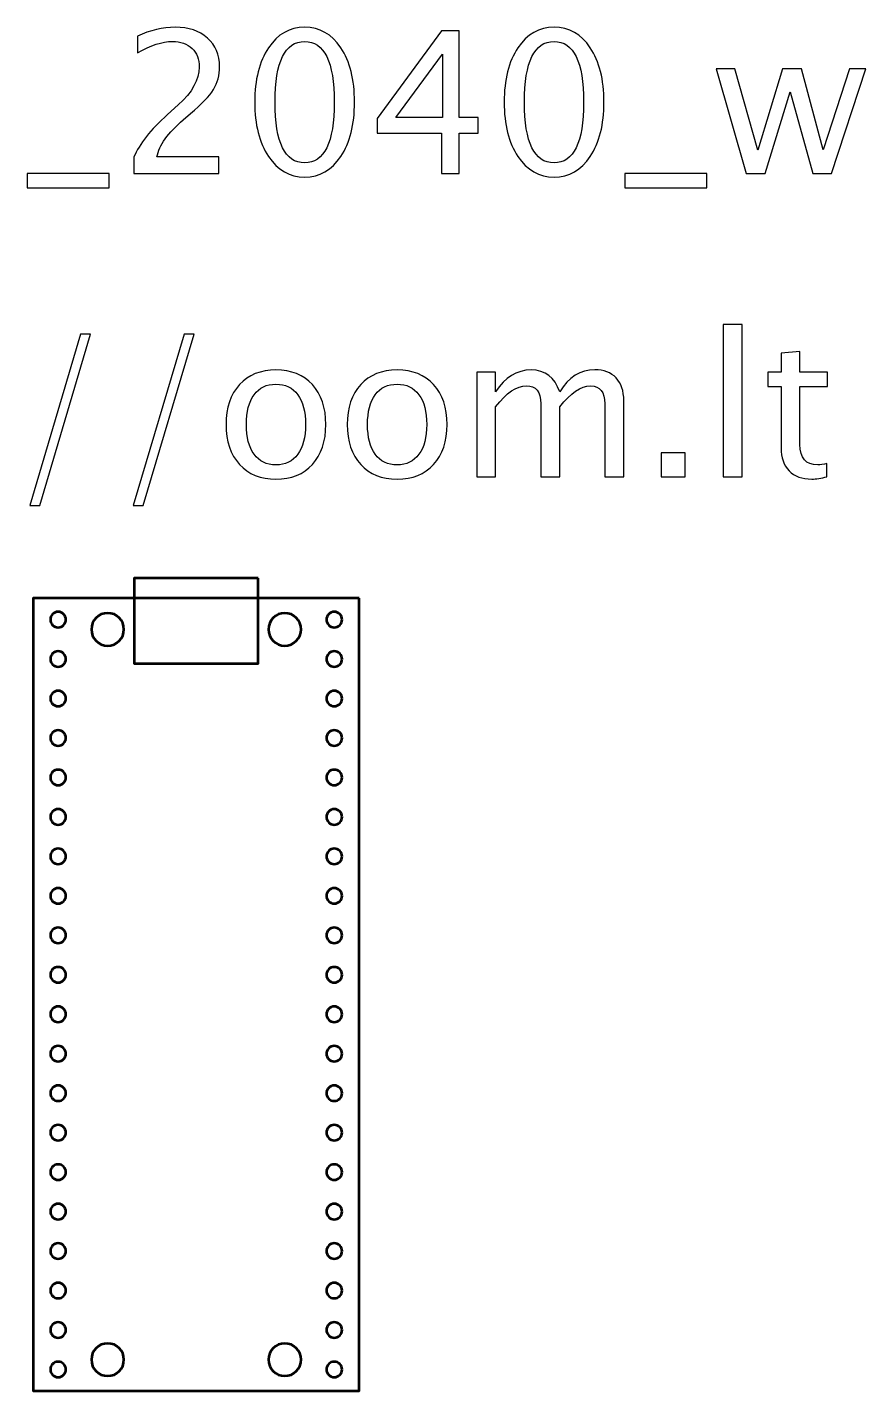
# Model space of a CAD drawing. Header units: centimetres. Extents: x -67 to 67, y -62 to 59.
# Drawn here: x -31.09 to -25.69, y 39.38 to 48.16 of the extents above; entities that cross this region are included whole.
import ezdxf

# ---------------------------------------------------------------- set-up
doc = ezdxf.new("R2010")
doc.units = ezdxf.units.CM
doc.header["$MEASUREMENT"] = 0
doc.layers.add('Layer 1', color=7, linetype='Continuous')

msp = doc.modelspace()

# ---------------------------------------------------------------- linework, layer by layer
at = {"layer": 'Layer 1'}
for points, knots in [([(-30.40069, 47.21887), (-30.40069, 47.21887), (-30.40069, 47.32555), (-30.40069, 47.32555), (-30.40069, 47.32555), (-30.36513, 47.40874), (-30.29337, 47.49954), (-30.18521, 47.59754), (-30.18521, 47.59754), (-30.18521, 47.59754), (-30.11536, 47.6602), (-30.11536, 47.6602), (-30.11536, 47.6602), (-30.0254, 47.7419), (-29.98032, 47.82276), (-29.98032, 47.90319), (-29.98032, 47.90319), (-29.98032, 47.95462), (-29.99577, 47.99484), (-30.02646, 48.02426), (-30.02646, 48.02426), (-30.05715, 48.05368), (-30.0997, 48.0685), (-30.15367, 48.0685), (-30.15367, 48.0685), (-30.21675, 48.0685), (-30.29147, 48.04437), (-30.37783, 47.99611), (-30.37783, 47.99611), (-30.37783, 47.99611), (-30.37783, 48.10279), (-30.37783, 48.10279), (-30.37783, 48.10279), (-30.29634, 48.14089), (-30.21527, 48.15994), (-30.13441, 48.15994), (-30.13441, 48.15994), (-30.04848, 48.15994), (-29.97947, 48.13687), (-29.9274, 48.09051), (-29.9274, 48.09051), (-29.87554, 48.04416), (-29.84951, 47.98278), (-29.84951, 47.90615), (-29.84951, 47.90615), (-29.84951, 47.85112), (-29.86263, 47.80222), (-29.88888, 47.75968), (-29.88888, 47.75968), (-29.91534, 47.71692), (-29.96423, 47.66528), (-30.03599, 47.60432), (-30.03599, 47.60432), (-30.03599, 47.60432), (-30.08319, 47.5641), (-30.08319, 47.5641), (-30.08319, 47.5641), (-30.1814, 47.48091), (-30.23813, 47.40133), (-30.25337, 47.32555), (-30.25337, 47.32555), (-30.25337, 47.32555), (-29.85332, 47.32555), (-29.85332, 47.32555), (-29.85332, 47.32555), (-29.85332, 47.32555), (-29.85332, 47.21887), (-29.85332, 47.21887), (-29.85332, 47.21887), (-29.85332, 47.21887), (-30.40069, 47.21887), (-30.40069, 47.21887)], [0, 0, 0, 0, 0.0526316, 0.0526316, 0.0526316, 0.0526316, 0.1052632, 0.1052632, 0.1052632, 0.1052632, 0.1578947, 0.1578947, 0.1578947, 0.1578947, 0.2105263, 0.2105263, 0.2105263, 0.2105263, 0.2631579, 0.2631579, 0.2631579, 0.2631579, 0.3157895, 0.3157895, 0.3157895, 0.3157895, 0.3684211, 0.3684211, 0.3684211, 0.3684211, 0.4210526, 0.4210526, 0.4210526, 0.4210526, 0.4736842, 0.4736842, 0.4736842, 0.4736842, 0.5263158, 0.5263158, 0.5263158, 0.5263158, 0.5789474, 0.5789474, 0.5789474, 0.5789474, 0.6315789, 0.6315789, 0.6315789, 0.6315789, 0.6842105, 0.6842105, 0.6842105, 0.6842105, 0.7368421, 0.7368421, 0.7368421, 0.7368421, 0.7894737, 0.7894737, 0.7894737, 0.7894737, 0.8421053, 0.8421053, 0.8421053, 0.8421053, 0.8947368, 0.8947368, 0.8947368, 0.8947368, 1, 1, 1, 1]), ([(-29.30172, 47.19601), (-29.39803, 47.19601), (-29.47571, 47.24025), (-29.53455, 47.32851), (-29.53455, 47.32851), (-29.59361, 47.41678), (-29.62303, 47.5332), (-29.62303, 47.67798), (-29.62303, 47.67798), (-29.62303, 47.82276), (-29.59361, 47.93917), (-29.53455, 48.02744), (-29.53455, 48.02744), (-29.47571, 48.1157), (-29.39803, 48.15994), (-29.30172, 48.15994), (-29.30172, 48.15994), (-29.20499, 48.15994), (-29.12731, 48.11591), (-29.06846, 48.02786), (-29.06846, 48.02786), (-29.00983, 47.93981), (-28.98041, 47.82318), (-28.98041, 47.67798), (-28.98041, 47.67798), (-28.98041, 47.5332), (-29.00983, 47.41678), (-29.06846, 47.32851), (-29.06846, 47.32851), (-29.12731, 47.24025), (-29.20499, 47.19601), (-29.30172, 47.19601)], [0, 0, 0, 0, 0.1111111, 0.1111111, 0.1111111, 0.1111111, 0.2222222, 0.2222222, 0.2222222, 0.2222222, 0.3333333, 0.3333333, 0.3333333, 0.3333333, 0.4444444, 0.4444444, 0.4444444, 0.4444444, 0.5555556, 0.5555556, 0.5555556, 0.5555556, 0.6666667, 0.6666667, 0.6666667, 0.6666667, 0.7777778, 0.7777778, 0.7777778, 0.7777778, 1, 1, 1, 1]), ([(-28.42119, 47.21887), (-28.42119, 47.21887), (-28.42119, 47.47922), (-28.42119, 47.47922), (-28.42119, 47.47922), (-28.42119, 47.47922), (-28.83521, 47.47922), (-28.83521, 47.47922), (-28.83521, 47.47922), (-28.83521, 47.47922), (-28.83521, 47.57193), (-28.83521, 47.57193), (-28.83521, 47.57193), (-28.83521, 47.57193), (-28.42119, 48.13708), (-28.42119, 48.13708), (-28.42119, 48.13708), (-28.42119, 48.13708), (-28.30689, 48.13708), (-28.30689, 48.13708), (-28.30689, 48.13708), (-28.30689, 48.13708), (-28.30689, 47.57955), (-28.30689, 47.57955), (-28.30689, 47.57955), (-28.30689, 47.57955), (-28.1837, 47.57955), (-28.1837, 47.57955), (-28.1837, 47.57955), (-28.1837, 47.57955), (-28.1837, 47.47922), (-28.1837, 47.47922), (-28.1837, 47.47922), (-28.1837, 47.47922), (-28.30689, 47.47922), (-28.30689, 47.47922), (-28.30689, 47.47922), (-28.30689, 47.47922), (-28.30689, 47.21887), (-28.30689, 47.21887), (-28.30689, 47.21887), (-28.30689, 47.21887), (-28.42119, 47.21887), (-28.42119, 47.21887)], [0, 0, 0, 0, 0.0833333, 0.0833333, 0.0833333, 0.0833333, 0.1666667, 0.1666667, 0.1666667, 0.1666667, 0.25, 0.25, 0.25, 0.25, 0.3333333, 0.3333333, 0.3333333, 0.3333333, 0.4166667, 0.4166667, 0.4166667, 0.4166667, 0.5, 0.5, 0.5, 0.5, 0.5833333, 0.5833333, 0.5833333, 0.5833333, 0.6666667, 0.6666667, 0.6666667, 0.6666667, 0.75, 0.75, 0.75, 0.75, 0.8333333, 0.8333333, 0.8333333, 0.8333333, 1, 1, 1, 1]), ([(-27.6956, 47.19601), (-27.79191, 47.19601), (-27.86959, 47.24025), (-27.92843, 47.32851), (-27.92843, 47.32851), (-27.98749, 47.41678), (-28.01691, 47.5332), (-28.01691, 47.67798), (-28.01691, 47.67798), (-28.01691, 47.82276), (-27.98749, 47.93917), (-27.92843, 48.02744), (-27.92843, 48.02744), (-27.86959, 48.1157), (-27.79191, 48.15994), (-27.6956, 48.15994), (-27.6956, 48.15994), (-27.59887, 48.15994), (-27.52119, 48.11591), (-27.46234, 48.02786), (-27.46234, 48.02786), (-27.40371, 47.93981), (-27.37429, 47.82318), (-27.37429, 47.67798), (-27.37429, 47.67798), (-27.37429, 47.5332), (-27.40371, 47.41678), (-27.46234, 47.32851), (-27.46234, 47.32851), (-27.52119, 47.24025), (-27.59887, 47.19601), (-27.6956, 47.19601)], [0, 0, 0, 0, 0.1111111, 0.1111111, 0.1111111, 0.1111111, 0.2222222, 0.2222222, 0.2222222, 0.2222222, 0.3333333, 0.3333333, 0.3333333, 0.3333333, 0.4444444, 0.4444444, 0.4444444, 0.4444444, 0.5555556, 0.5555556, 0.5555556, 0.5555556, 0.6666667, 0.6666667, 0.6666667, 0.6666667, 0.7777778, 0.7777778, 0.7777778, 0.7777778, 1, 1, 1, 1]), ([(-29.30193, 47.28745), (-29.17472, 47.28745), (-29.11122, 47.41763), (-29.11122, 47.67798), (-29.11122, 47.67798), (-29.11122, 47.93833), (-29.17472, 48.0685), (-29.30193, 48.0685), (-29.30193, 48.0685), (-29.42872, 48.0685), (-29.49222, 47.93833), (-29.49222, 47.67798), (-29.49222, 47.67798), (-29.49222, 47.41763), (-29.42872, 47.28745), (-29.30193, 47.28745)], [0, 0, 0, 0, 0.2, 0.2, 0.2, 0.2, 0.4, 0.4, 0.4, 0.4, 0.6, 0.6, 0.6, 0.6, 1, 1, 1, 1]), ([(-27.69581, 47.28745), (-27.5686, 47.28745), (-27.5051, 47.41763), (-27.5051, 47.67798), (-27.5051, 47.67798), (-27.5051, 47.93833), (-27.5686, 48.0685), (-27.69581, 48.0685), (-27.69581, 48.0685), (-27.8226, 48.0685), (-27.8861, 47.93833), (-27.8861, 47.67798), (-27.8861, 47.67798), (-27.8861, 47.41763), (-27.8226, 47.28745), (-27.69581, 47.28745)], [0, 0, 0, 0, 0.2, 0.2, 0.2, 0.2, 0.4, 0.4, 0.4, 0.4, 0.6, 0.6, 0.6, 0.6, 1, 1, 1, 1]), ([(-28.71477, 47.57955), (-28.71477, 47.57955), (-28.41357, 47.57955), (-28.41357, 47.57955), (-28.41357, 47.57955), (-28.41357, 47.57955), (-28.41357, 47.98637), (-28.41357, 47.98637), (-28.41357, 47.98637), (-28.41357, 47.98637), (-28.71477, 47.57955), (-28.71477, 47.57955)], [0, 0, 0, 0, 0.25, 0.25, 0.25, 0.25, 0.5, 0.5, 0.5, 0.5, 1, 1, 1, 1]), ([(-26.4582, 47.21887), (-26.4582, 47.21887), (-26.65124, 47.89197), (-26.65124, 47.89197), (-26.65124, 47.89197), (-26.65124, 47.89197), (-26.53228, 47.89197), (-26.53228, 47.89197), (-26.53228, 47.89197), (-26.53228, 47.89197), (-26.38433, 47.36937), (-26.38433, 47.36937), (-26.38433, 47.36937), (-26.38433, 47.36937), (-26.22473, 47.89197), (-26.22473, 47.89197), (-26.22473, 47.89197), (-26.22473, 47.89197), (-26.10281, 47.89197), (-26.10281, 47.89197), (-26.10281, 47.89197), (-26.10281, 47.89197), (-25.96248, 47.37021), (-25.96248, 47.37021), (-25.96248, 47.37021), (-25.96248, 47.37021), (-25.79272, 47.89197), (-25.79272, 47.89197), (-25.79272, 47.89197), (-25.79272, 47.89197), (-25.68858, 47.89197), (-25.68858, 47.89197), (-25.68858, 47.89197), (-25.68858, 47.89197), (-25.90829, 47.21887), (-25.90829, 47.21887), (-25.90829, 47.21887), (-25.90829, 47.21887), (-26.03021, 47.21887), (-26.03021, 47.21887), (-26.03021, 47.21887), (-26.03021, 47.21887), (-26.17457, 47.7438), (-26.17457, 47.7438), (-26.17457, 47.7438), (-26.17457, 47.7438), (-26.33628, 47.21887), (-26.33628, 47.21887), (-26.33628, 47.21887), (-26.33628, 47.21887), (-26.4582, 47.21887), (-26.4582, 47.21887)], [0, 0, 0, 0, 0.0714286, 0.0714286, 0.0714286, 0.0714286, 0.1428571, 0.1428571, 0.1428571, 0.1428571, 0.2142857, 0.2142857, 0.2142857, 0.2142857, 0.2857143, 0.2857143, 0.2857143, 0.2857143, 0.3571429, 0.3571429, 0.3571429, 0.3571429, 0.4285714, 0.4285714, 0.4285714, 0.4285714, 0.5, 0.5, 0.5, 0.5, 0.5714286, 0.5714286, 0.5714286, 0.5714286, 0.6428571, 0.6428571, 0.6428571, 0.6428571, 0.7142857, 0.7142857, 0.7142857, 0.7142857, 0.7857143, 0.7857143, 0.7857143, 0.7857143, 0.8571429, 0.8571429, 0.8571429, 0.8571429, 1, 1, 1, 1]), ([(-31.08776, 47.12743), (-31.08776, 47.12743), (-31.08776, 47.21887), (-31.08776, 47.21887), (-31.08776, 47.21887), (-31.08776, 47.21887), (-30.55944, 47.21887), (-30.55944, 47.21887), (-30.55944, 47.21887), (-30.55944, 47.21887), (-30.55944, 47.12743), (-30.55944, 47.12743), (-30.55944, 47.12743), (-30.55944, 47.12743), (-31.08776, 47.12743), (-31.08776, 47.12743)], [0, 0, 0, 0, 0.2, 0.2, 0.2, 0.2, 0.4, 0.4, 0.4, 0.4, 0.6, 0.6, 0.6, 0.6, 1, 1, 1, 1]), ([(-27.24052, 47.12743), (-27.24052, 47.12743), (-27.24052, 47.21887), (-27.24052, 47.21887), (-27.24052, 47.21887), (-27.24052, 47.21887), (-26.7122, 47.21887), (-26.7122, 47.21887), (-26.7122, 47.21887), (-26.7122, 47.21887), (-26.7122, 47.12743), (-26.7122, 47.12743), (-26.7122, 47.12743), (-26.7122, 47.12743), (-27.24052, 47.12743), (-27.24052, 47.12743)], [0, 0, 0, 0, 0.2, 0.2, 0.2, 0.2, 0.4, 0.4, 0.4, 0.4, 0.6, 0.6, 0.6, 0.6, 1, 1, 1, 1]), ([(-26.60636, 45.2673), (-26.60636, 45.2673), (-26.60636, 46.24647), (-26.60636, 46.24647), (-26.60636, 46.24647), (-26.60636, 46.24647), (-26.48444, 46.24647), (-26.48444, 46.24647), (-26.48444, 46.24647), (-26.48444, 46.24647), (-26.48444, 45.2673), (-26.48444, 45.2673), (-26.48444, 45.2673), (-26.48444, 45.2673), (-26.60636, 45.2673), (-26.60636, 45.2673)], [0, 0, 0, 0, 0.2, 0.2, 0.2, 0.2, 0.4, 0.4, 0.4, 0.4, 0.6, 0.6, 0.6, 0.6, 1, 1, 1, 1]), ([(-31.07082, 45.08315), (-31.07082, 45.08315), (-30.74422, 46.18551), (-30.74422, 46.18551), (-30.74422, 46.18551), (-30.74422, 46.18551), (-30.67966, 46.18551), (-30.67966, 46.18551), (-30.67966, 46.18551), (-30.67966, 46.18551), (-31.00626, 45.08315), (-31.00626, 45.08315), (-31.00626, 45.08315), (-31.00626, 45.08315), (-31.07082, 45.08315), (-31.07082, 45.08315)], [0, 0, 0, 0, 0.2, 0.2, 0.2, 0.2, 0.4, 0.4, 0.4, 0.4, 0.6, 0.6, 0.6, 0.6, 1, 1, 1, 1]), ([(-30.40492, 45.08315), (-30.40492, 45.08315), (-30.07832, 46.18551), (-30.07832, 46.18551), (-30.07832, 46.18551), (-30.07832, 46.18551), (-30.01376, 46.18551), (-30.01376, 46.18551), (-30.01376, 46.18551), (-30.01376, 46.18551), (-30.34036, 45.08315), (-30.34036, 45.08315), (-30.34036, 45.08315), (-30.34036, 45.08315), (-30.40492, 45.08315), (-30.40492, 45.08315)], [0, 0, 0, 0, 0.2, 0.2, 0.2, 0.2, 0.4, 0.4, 0.4, 0.4, 0.6, 0.6, 0.6, 0.6, 1, 1, 1, 1]), ([(-25.93834, 45.26751), (-25.97602, 45.25714), (-26.00882, 45.25206), (-26.03655, 45.25206), (-26.03655, 45.25206), (-26.09878, 45.25206), (-26.14725, 45.26984), (-26.18197, 45.3054), (-26.18197, 45.3054), (-26.21689, 45.34096), (-26.23425, 45.39028), (-26.23425, 45.45357), (-26.23425, 45.45357), (-26.23425, 45.45357), (-26.23425, 45.84896), (-26.23425, 45.84896), (-26.23425, 45.84896), (-26.23425, 45.84896), (-26.31849, 45.84896), (-26.31849, 45.84896), (-26.31849, 45.84896), (-26.31849, 45.84896), (-26.31849, 45.9404), (-26.31849, 45.9404), (-26.31849, 45.9404), (-26.31849, 45.9404), (-26.23425, 45.9404), (-26.23425, 45.9404), (-26.23425, 45.9404), (-26.23425, 45.9404), (-26.23425, 46.06211), (-26.23425, 46.06211), (-26.23425, 46.06211), (-26.23425, 46.06211), (-26.11233, 46.07375), (-26.11233, 46.07375), (-26.11233, 46.07375), (-26.11233, 46.07375), (-26.11233, 45.9404), (-26.11233, 45.9404), (-26.11233, 45.9404), (-26.11233, 45.9404), (-25.9358, 45.9404), (-25.9358, 45.9404), (-25.9358, 45.9404), (-25.9358, 45.9404), (-25.9358, 45.84896), (-25.9358, 45.84896), (-25.9358, 45.84896), (-25.9358, 45.84896), (-26.11233, 45.84896), (-26.11233, 45.84896), (-26.11233, 45.84896), (-26.11233, 45.84896), (-26.11233, 45.47558), (-26.11233, 45.47558), (-26.11233, 45.47558), (-26.11233, 45.38753), (-26.07402, 45.3435), (-25.99761, 45.3435), (-25.99761, 45.3435), (-25.98131, 45.3435), (-25.96162, 45.34625), (-25.93834, 45.35154), (-25.93834, 45.35154), (-25.93834, 45.35154), (-25.93834, 45.26751), (-25.93834, 45.26751)], [0, 0, 0, 0, 0.0555556, 0.0555556, 0.0555556, 0.0555556, 0.1111111, 0.1111111, 0.1111111, 0.1111111, 0.1666667, 0.1666667, 0.1666667, 0.1666667, 0.2222222, 0.2222222, 0.2222222, 0.2222222, 0.2777778, 0.2777778, 0.2777778, 0.2777778, 0.3333333, 0.3333333, 0.3333333, 0.3333333, 0.3888889, 0.3888889, 0.3888889, 0.3888889, 0.4444444, 0.4444444, 0.4444444, 0.4444444, 0.5, 0.5, 0.5, 0.5, 0.5555556, 0.5555556, 0.5555556, 0.5555556, 0.6111111, 0.6111111, 0.6111111, 0.6111111, 0.6666667, 0.6666667, 0.6666667, 0.6666667, 0.7222222, 0.7222222, 0.7222222, 0.7222222, 0.7777778, 0.7777778, 0.7777778, 0.7777778, 0.8333333, 0.8333333, 0.8333333, 0.8333333, 0.8888889, 0.8888889, 0.8888889, 0.8888889, 1, 1, 1, 1]), ([(-29.48629, 45.25206), (-29.58514, 45.25206), (-29.66345, 45.2836), (-29.72103, 45.34668), (-29.72103, 45.34668), (-29.77881, 45.40975), (-29.8076, 45.49548), (-29.8076, 45.60364), (-29.8076, 45.60364), (-29.8076, 45.71159), (-29.77881, 45.7971), (-29.72103, 45.85997), (-29.72103, 45.85997), (-29.66345, 45.92283), (-29.58514, 45.95437), (-29.48629, 45.95437), (-29.48629, 45.95437), (-29.38744, 45.95437), (-29.30912, 45.92283), (-29.25155, 45.85997), (-29.25155, 45.85997), (-29.19377, 45.7971), (-29.16498, 45.71159), (-29.16498, 45.60364), (-29.16498, 45.60364), (-29.16498, 45.49548), (-29.19377, 45.40975), (-29.25155, 45.34668), (-29.25155, 45.34668), (-29.30912, 45.2836), (-29.38744, 45.25206), (-29.48629, 45.25206)], [0, 0, 0, 0, 0.1111111, 0.1111111, 0.1111111, 0.1111111, 0.2222222, 0.2222222, 0.2222222, 0.2222222, 0.3333333, 0.3333333, 0.3333333, 0.3333333, 0.4444444, 0.4444444, 0.4444444, 0.4444444, 0.5555556, 0.5555556, 0.5555556, 0.5555556, 0.6666667, 0.6666667, 0.6666667, 0.6666667, 0.7777778, 0.7777778, 0.7777778, 0.7777778, 1, 1, 1, 1]), ([(-28.70609, 45.25206), (-28.80494, 45.25206), (-28.88325, 45.2836), (-28.94083, 45.34668), (-28.94083, 45.34668), (-28.99861, 45.40975), (-29.0274, 45.49548), (-29.0274, 45.60364), (-29.0274, 45.60364), (-29.0274, 45.71159), (-28.99861, 45.7971), (-28.94083, 45.85997), (-28.94083, 45.85997), (-28.88325, 45.92283), (-28.80494, 45.95437), (-28.70609, 45.95437), (-28.70609, 45.95437), (-28.60724, 45.95437), (-28.52892, 45.92283), (-28.47135, 45.85997), (-28.47135, 45.85997), (-28.41357, 45.7971), (-28.38478, 45.71159), (-28.38478, 45.60364), (-28.38478, 45.60364), (-28.38478, 45.49548), (-28.41357, 45.40975), (-28.47135, 45.34668), (-28.47135, 45.34668), (-28.52892, 45.2836), (-28.60724, 45.25206), (-28.70609, 45.25206)], [0, 0, 0, 0, 0.1111111, 0.1111111, 0.1111111, 0.1111111, 0.2222222, 0.2222222, 0.2222222, 0.2222222, 0.3333333, 0.3333333, 0.3333333, 0.3333333, 0.4444444, 0.4444444, 0.4444444, 0.4444444, 0.5555556, 0.5555556, 0.5555556, 0.5555556, 0.6666667, 0.6666667, 0.6666667, 0.6666667, 0.7777778, 0.7777778, 0.7777778, 0.7777778, 1, 1, 1, 1]), ([(-28.19386, 45.2673), (-28.19386, 45.2673), (-28.19386, 45.9404), (-28.19386, 45.9404), (-28.19386, 45.9404), (-28.19386, 45.9404), (-28.07194, 45.9404), (-28.07194, 45.9404), (-28.07194, 45.9404), (-28.07194, 45.9404), (-28.07194, 45.81319), (-28.07194, 45.81319), (-28.07194, 45.81319), (-28.01246, 45.90738), (-27.93626, 45.95437), (-27.84292, 45.95437), (-27.84292, 45.95437), (-27.75296, 45.95437), (-27.69179, 45.90738), (-27.65919, 45.81319), (-27.65919, 45.81319), (-27.6014, 45.90823), (-27.52605, 45.95564), (-27.43355, 45.95564), (-27.43355, 45.95564), (-27.3745, 45.95564), (-27.32857, 45.93828), (-27.29576, 45.90336), (-27.29576, 45.90336), (-27.26295, 45.86843), (-27.24644, 45.81954), (-27.24644, 45.75667), (-27.24644, 45.75667), (-27.24644, 45.75667), (-27.24644, 45.2673), (-27.24644, 45.2673), (-27.24644, 45.2673), (-27.24644, 45.2673), (-27.36836, 45.2673), (-27.36836, 45.2673), (-27.36836, 45.2673), (-27.36836, 45.2673), (-27.36836, 45.73657), (-27.36836, 45.73657), (-27.36836, 45.73657), (-27.36836, 45.81319), (-27.39884, 45.8515), (-27.4598, 45.8515), (-27.4598, 45.8515), (-27.52309, 45.8515), (-27.58955, 45.80684), (-27.65919, 45.7173), (-27.65919, 45.7173), (-27.65919, 45.7173), (-27.65919, 45.2673), (-27.65919, 45.2673), (-27.65919, 45.2673), (-27.65919, 45.2673), (-27.78111, 45.2673), (-27.78111, 45.2673), (-27.78111, 45.2673), (-27.78111, 45.2673), (-27.78111, 45.73699), (-27.78111, 45.73699), (-27.78111, 45.73699), (-27.78111, 45.81425), (-27.81201, 45.85277), (-27.87403, 45.85277), (-27.87403, 45.85277), (-27.93563, 45.85277), (-28.00167, 45.8079), (-28.07194, 45.71794), (-28.07194, 45.71794), (-28.07194, 45.71794), (-28.07194, 45.2673), (-28.07194, 45.2673), (-28.07194, 45.2673), (-28.07194, 45.2673), (-28.19386, 45.2673), (-28.19386, 45.2673)], [0, 0, 0, 0, 0.047619, 0.047619, 0.047619, 0.047619, 0.0952381, 0.0952381, 0.0952381, 0.0952381, 0.1428571, 0.1428571, 0.1428571, 0.1428571, 0.1904762, 0.1904762, 0.1904762, 0.1904762, 0.2380952, 0.2380952, 0.2380952, 0.2380952, 0.2857143, 0.2857143, 0.2857143, 0.2857143, 0.3333333, 0.3333333, 0.3333333, 0.3333333, 0.3809524, 0.3809524, 0.3809524, 0.3809524, 0.4285714, 0.4285714, 0.4285714, 0.4285714, 0.4761905, 0.4761905, 0.4761905, 0.4761905, 0.5238095, 0.5238095, 0.5238095, 0.5238095, 0.5714286, 0.5714286, 0.5714286, 0.5714286, 0.6190476, 0.6190476, 0.6190476, 0.6190476, 0.6666667, 0.6666667, 0.6666667, 0.6666667, 0.7142857, 0.7142857, 0.7142857, 0.7142857, 0.7619048, 0.7619048, 0.7619048, 0.7619048, 0.8095238, 0.8095238, 0.8095238, 0.8095238, 0.8571429, 0.8571429, 0.8571429, 0.8571429, 0.9047619, 0.9047619, 0.9047619, 0.9047619, 1, 1, 1, 1]), ([(-29.4865, 45.3435), (-29.42618, 45.3435), (-29.37919, 45.36615), (-29.34574, 45.41166), (-29.34574, 45.41166), (-29.31251, 45.45695), (-29.29579, 45.52109), (-29.29579, 45.60364), (-29.29579, 45.60364), (-29.29579, 45.68598), (-29.31251, 45.7499), (-29.34574, 45.7952), (-29.34574, 45.7952), (-29.37919, 45.84028), (-29.42618, 45.86293), (-29.4865, 45.86293), (-29.4865, 45.86293), (-29.54704, 45.86293), (-29.59403, 45.84028), (-29.62705, 45.7952), (-29.62705, 45.7952), (-29.66028, 45.7499), (-29.67679, 45.68598), (-29.67679, 45.60364), (-29.67679, 45.60364), (-29.67679, 45.52109), (-29.66028, 45.45695), (-29.62705, 45.41166), (-29.62705, 45.41166), (-29.59403, 45.36615), (-29.54704, 45.3435), (-29.4865, 45.3435)], [0, 0, 0, 0, 0.1111111, 0.1111111, 0.1111111, 0.1111111, 0.2222222, 0.2222222, 0.2222222, 0.2222222, 0.3333333, 0.3333333, 0.3333333, 0.3333333, 0.4444444, 0.4444444, 0.4444444, 0.4444444, 0.5555556, 0.5555556, 0.5555556, 0.5555556, 0.6666667, 0.6666667, 0.6666667, 0.6666667, 0.7777778, 0.7777778, 0.7777778, 0.7777778, 1, 1, 1, 1]), ([(-28.7063, 45.3435), (-28.64598, 45.3435), (-28.59899, 45.36615), (-28.56554, 45.41166), (-28.56554, 45.41166), (-28.53231, 45.45695), (-28.51559, 45.52109), (-28.51559, 45.60364), (-28.51559, 45.60364), (-28.51559, 45.68598), (-28.53231, 45.7499), (-28.56554, 45.7952), (-28.56554, 45.7952), (-28.59899, 45.84028), (-28.64598, 45.86293), (-28.7063, 45.86293), (-28.7063, 45.86293), (-28.76684, 45.86293), (-28.81383, 45.84028), (-28.84685, 45.7952), (-28.84685, 45.7952), (-28.88008, 45.7499), (-28.89659, 45.68598), (-28.89659, 45.60364), (-28.89659, 45.60364), (-28.89659, 45.52109), (-28.88008, 45.45695), (-28.84685, 45.41166), (-28.84685, 45.41166), (-28.81383, 45.36615), (-28.76684, 45.3435), (-28.7063, 45.3435)], [0, 0, 0, 0, 0.1111111, 0.1111111, 0.1111111, 0.1111111, 0.2222222, 0.2222222, 0.2222222, 0.2222222, 0.3333333, 0.3333333, 0.3333333, 0.3333333, 0.4444444, 0.4444444, 0.4444444, 0.4444444, 0.5555556, 0.5555556, 0.5555556, 0.5555556, 0.6666667, 0.6666667, 0.6666667, 0.6666667, 0.7777778, 0.7777778, 0.7777778, 0.7777778, 1, 1, 1, 1]), ([(-27.00556, 45.2673), (-27.00556, 45.2673), (-27.00556, 45.42097), (-27.00556, 45.42097), (-27.00556, 45.42097), (-27.00556, 45.42097), (-26.85189, 45.42097), (-26.85189, 45.42097), (-26.85189, 45.42097), (-26.85189, 45.42097), (-26.85189, 45.2673), (-26.85189, 45.2673), (-26.85189, 45.2673), (-26.85189, 45.2673), (-27.00556, 45.2673), (-27.00556, 45.2673)], [0, 0, 0, 0, 0.2, 0.2, 0.2, 0.2, 0.4, 0.4, 0.4, 0.4, 0.6, 0.6, 0.6, 0.6, 1, 1, 1, 1])]:
    msp.add_open_spline(points, degree=3, knots=knots, dxfattribs=at)
at = {"layer": 'Layer 1', "lineweight": 53}
for points in [[(-29.6, 44.615), (-29.6, 44.615), (-29.6, 44.065), (-29.6, 44.065), (-29.6, 44.065), (-29.6, 44.065), (-30.4, 44.065), (-30.4, 44.065), (-30.4, 44.065), (-30.4, 44.065), (-30.4, 44.615), (-30.4, 44.615), (-30.4, 44.615), (-30.4, 44.615), (-29.6, 44.615), (-29.6, 44.615)], [(-28.95, 44.485), (-28.95, 44.485), (-28.95, 39.385), (-28.95, 39.385), (-28.95, 39.385), (-28.95, 39.385), (-31.05, 39.385), (-31.05, 39.385), (-31.05, 39.385), (-31.05, 39.385), (-31.05, 44.485), (-31.05, 44.485), (-31.05, 44.485), (-31.05, 44.485), (-28.95, 44.485), (-28.95, 44.485)], [(-30.839, 44.348), (-30.839, 44.32039), (-30.86139, 44.298), (-30.889, 44.298), (-30.889, 44.298), (-30.91661, 44.298), (-30.939, 44.32039), (-30.939, 44.348), (-30.939, 44.348), (-30.939, 44.37561), (-30.91661, 44.398), (-30.889, 44.398), (-30.889, 44.398), (-30.86139, 44.398), (-30.839, 44.37561), (-30.839, 44.348)], [(-30.465, 44.285), (-30.465, 44.22701), (-30.51201, 44.18), (-30.57, 44.18), (-30.57, 44.18), (-30.62799, 44.18), (-30.675, 44.22701), (-30.675, 44.285), (-30.675, 44.285), (-30.675, 44.34299), (-30.62799, 44.39), (-30.57, 44.39), (-30.57, 44.39), (-30.51201, 44.39), (-30.465, 44.34299), (-30.465, 44.285)], [(-29.325, 44.285), (-29.325, 44.22701), (-29.37201, 44.18), (-29.43, 44.18), (-29.43, 44.18), (-29.48799, 44.18), (-29.535, 44.22701), (-29.535, 44.285), (-29.535, 44.285), (-29.535, 44.34299), (-29.48799, 44.39), (-29.43, 44.39), (-29.43, 44.39), (-29.37201, 44.39), (-29.325, 44.34299), (-29.325, 44.285)], [(-29.061, 44.348), (-29.061, 44.32039), (-29.08339, 44.298), (-29.111, 44.298), (-29.111, 44.298), (-29.13861, 44.298), (-29.161, 44.32039), (-29.161, 44.348), (-29.161, 44.348), (-29.161, 44.37561), (-29.13861, 44.398), (-29.111, 44.398), (-29.111, 44.398), (-29.08339, 44.398), (-29.061, 44.37561), (-29.061, 44.348)], [(-30.839, 44.094), (-30.839, 44.06639), (-30.86139, 44.044), (-30.889, 44.044), (-30.889, 44.044), (-30.91661, 44.044), (-30.939, 44.06639), (-30.939, 44.094), (-30.939, 44.094), (-30.939, 44.12161), (-30.91661, 44.144), (-30.889, 44.144), (-30.889, 44.144), (-30.86139, 44.144), (-30.839, 44.12161), (-30.839, 44.094)], [(-29.061, 44.094), (-29.061, 44.06639), (-29.08339, 44.044), (-29.111, 44.044), (-29.111, 44.044), (-29.13861, 44.044), (-29.161, 44.06639), (-29.161, 44.094), (-29.161, 44.094), (-29.161, 44.12161), (-29.13861, 44.144), (-29.111, 44.144), (-29.111, 44.144), (-29.08339, 44.144), (-29.061, 44.12161), (-29.061, 44.094)], [(-30.839, 43.84), (-30.839, 43.81239), (-30.86139, 43.79), (-30.889, 43.79), (-30.889, 43.79), (-30.91661, 43.79), (-30.939, 43.81239), (-30.939, 43.84), (-30.939, 43.84), (-30.939, 43.86761), (-30.91661, 43.89), (-30.889, 43.89), (-30.889, 43.89), (-30.86139, 43.89), (-30.839, 43.86761), (-30.839, 43.84)], [(-29.061, 43.84), (-29.061, 43.81239), (-29.08339, 43.79), (-29.111, 43.79), (-29.111, 43.79), (-29.13861, 43.79), (-29.161, 43.81239), (-29.161, 43.84), (-29.161, 43.84), (-29.161, 43.86761), (-29.13861, 43.89), (-29.111, 43.89), (-29.111, 43.89), (-29.08339, 43.89), (-29.061, 43.86761), (-29.061, 43.84)], [(-30.839, 43.586), (-30.839, 43.55839), (-30.86139, 43.536), (-30.889, 43.536), (-30.889, 43.536), (-30.91661, 43.536), (-30.939, 43.55839), (-30.939, 43.586), (-30.939, 43.586), (-30.939, 43.61361), (-30.91661, 43.636), (-30.889, 43.636), (-30.889, 43.636), (-30.86139, 43.636), (-30.839, 43.61361), (-30.839, 43.586)], [(-29.061, 43.586), (-29.061, 43.55839), (-29.08339, 43.536), (-29.111, 43.536), (-29.111, 43.536), (-29.13861, 43.536), (-29.161, 43.55839), (-29.161, 43.586), (-29.161, 43.586), (-29.161, 43.61361), (-29.13861, 43.636), (-29.111, 43.636), (-29.111, 43.636), (-29.08339, 43.636), (-29.061, 43.61361), (-29.061, 43.586)], [(-30.839, 43.332), (-30.839, 43.30439), (-30.86139, 43.282), (-30.889, 43.282), (-30.889, 43.282), (-30.91661, 43.282), (-30.939, 43.30439), (-30.939, 43.332), (-30.939, 43.332), (-30.939, 43.35961), (-30.91661, 43.382), (-30.889, 43.382), (-30.889, 43.382), (-30.86139, 43.382), (-30.839, 43.35961), (-30.839, 43.332)], [(-29.061, 43.332), (-29.061, 43.30439), (-29.08339, 43.282), (-29.111, 43.282), (-29.111, 43.282), (-29.13861, 43.282), (-29.161, 43.30439), (-29.161, 43.332), (-29.161, 43.332), (-29.161, 43.35961), (-29.13861, 43.382), (-29.111, 43.382), (-29.111, 43.382), (-29.08339, 43.382), (-29.061, 43.35961), (-29.061, 43.332)], [(-30.839, 43.078), (-30.839, 43.05039), (-30.86139, 43.028), (-30.889, 43.028), (-30.889, 43.028), (-30.91661, 43.028), (-30.939, 43.05039), (-30.939, 43.078), (-30.939, 43.078), (-30.939, 43.10561), (-30.91661, 43.128), (-30.889, 43.128), (-30.889, 43.128), (-30.86139, 43.128), (-30.839, 43.10561), (-30.839, 43.078)], [(-29.061, 43.078), (-29.061, 43.05039), (-29.08339, 43.028), (-29.111, 43.028), (-29.111, 43.028), (-29.13861, 43.028), (-29.161, 43.05039), (-29.161, 43.078), (-29.161, 43.078), (-29.161, 43.10561), (-29.13861, 43.128), (-29.111, 43.128), (-29.111, 43.128), (-29.08339, 43.128), (-29.061, 43.10561), (-29.061, 43.078)], [(-30.839, 42.824), (-30.839, 42.79639), (-30.86139, 42.774), (-30.889, 42.774), (-30.889, 42.774), (-30.91661, 42.774), (-30.939, 42.79639), (-30.939, 42.824), (-30.939, 42.824), (-30.939, 42.85161), (-30.91661, 42.874), (-30.889, 42.874), (-30.889, 42.874), (-30.86139, 42.874), (-30.839, 42.85161), (-30.839, 42.824)], [(-29.061, 42.824), (-29.061, 42.79639), (-29.08339, 42.774), (-29.111, 42.774), (-29.111, 42.774), (-29.13861, 42.774), (-29.161, 42.79639), (-29.161, 42.824), (-29.161, 42.824), (-29.161, 42.85161), (-29.13861, 42.874), (-29.111, 42.874), (-29.111, 42.874), (-29.08339, 42.874), (-29.061, 42.85161), (-29.061, 42.824)], [(-30.839, 42.57), (-30.839, 42.54239), (-30.86139, 42.52), (-30.889, 42.52), (-30.889, 42.52), (-30.91661, 42.52), (-30.939, 42.54239), (-30.939, 42.57), (-30.939, 42.57), (-30.939, 42.59761), (-30.91661, 42.62), (-30.889, 42.62), (-30.889, 42.62), (-30.86139, 42.62), (-30.839, 42.59761), (-30.839, 42.57)], [(-29.061, 42.57), (-29.061, 42.54239), (-29.08339, 42.52), (-29.111, 42.52), (-29.111, 42.52), (-29.13861, 42.52), (-29.161, 42.54239), (-29.161, 42.57), (-29.161, 42.57), (-29.161, 42.59761), (-29.13861, 42.62), (-29.111, 42.62), (-29.111, 42.62), (-29.08339, 42.62), (-29.061, 42.59761), (-29.061, 42.57)], [(-30.839, 42.316), (-30.839, 42.28839), (-30.86139, 42.266), (-30.889, 42.266), (-30.889, 42.266), (-30.91661, 42.266), (-30.939, 42.28839), (-30.939, 42.316), (-30.939, 42.316), (-30.939, 42.34361), (-30.91661, 42.366), (-30.889, 42.366), (-30.889, 42.366), (-30.86139, 42.366), (-30.839, 42.34361), (-30.839, 42.316)], [(-29.061, 42.316), (-29.061, 42.28839), (-29.08339, 42.266), (-29.111, 42.266), (-29.111, 42.266), (-29.13861, 42.266), (-29.161, 42.28839), (-29.161, 42.316), (-29.161, 42.316), (-29.161, 42.34361), (-29.13861, 42.366), (-29.111, 42.366), (-29.111, 42.366), (-29.08339, 42.366), (-29.061, 42.34361), (-29.061, 42.316)], [(-30.839, 42.062), (-30.839, 42.03439), (-30.86139, 42.012), (-30.889, 42.012), (-30.889, 42.012), (-30.91661, 42.012), (-30.939, 42.03439), (-30.939, 42.062), (-30.939, 42.062), (-30.939, 42.08961), (-30.91661, 42.112), (-30.889, 42.112), (-30.889, 42.112), (-30.86139, 42.112), (-30.839, 42.08961), (-30.839, 42.062)], [(-29.061, 42.062), (-29.061, 42.03439), (-29.08339, 42.012), (-29.111, 42.012), (-29.111, 42.012), (-29.13861, 42.012), (-29.161, 42.03439), (-29.161, 42.062), (-29.161, 42.062), (-29.161, 42.08961), (-29.13861, 42.112), (-29.111, 42.112), (-29.111, 42.112), (-29.08339, 42.112), (-29.061, 42.08961), (-29.061, 42.062)], [(-30.839, 41.808), (-30.839, 41.78039), (-30.86139, 41.758), (-30.889, 41.758), (-30.889, 41.758), (-30.91661, 41.758), (-30.939, 41.78039), (-30.939, 41.808), (-30.939, 41.808), (-30.939, 41.83561), (-30.91661, 41.858), (-30.889, 41.858), (-30.889, 41.858), (-30.86139, 41.858), (-30.839, 41.83561), (-30.839, 41.808)], [(-29.061, 41.808), (-29.061, 41.78039), (-29.08339, 41.758), (-29.111, 41.758), (-29.111, 41.758), (-29.13861, 41.758), (-29.161, 41.78039), (-29.161, 41.808), (-29.161, 41.808), (-29.161, 41.83561), (-29.13861, 41.858), (-29.111, 41.858), (-29.111, 41.858), (-29.08339, 41.858), (-29.061, 41.83561), (-29.061, 41.808)], [(-30.839, 41.554), (-30.839, 41.52639), (-30.86139, 41.504), (-30.889, 41.504), (-30.889, 41.504), (-30.91661, 41.504), (-30.939, 41.52639), (-30.939, 41.554), (-30.939, 41.554), (-30.939, 41.58161), (-30.91661, 41.604), (-30.889, 41.604), (-30.889, 41.604), (-30.86139, 41.604), (-30.839, 41.58161), (-30.839, 41.554)], [(-29.061, 41.554), (-29.061, 41.52639), (-29.08339, 41.504), (-29.111, 41.504), (-29.111, 41.504), (-29.13861, 41.504), (-29.161, 41.52639), (-29.161, 41.554), (-29.161, 41.554), (-29.161, 41.58161), (-29.13861, 41.604), (-29.111, 41.604), (-29.111, 41.604), (-29.08339, 41.604), (-29.061, 41.58161), (-29.061, 41.554)], [(-30.839, 41.3), (-30.839, 41.27239), (-30.86139, 41.25), (-30.889, 41.25), (-30.889, 41.25), (-30.91661, 41.25), (-30.939, 41.27239), (-30.939, 41.3), (-30.939, 41.3), (-30.939, 41.32761), (-30.91661, 41.35), (-30.889, 41.35), (-30.889, 41.35), (-30.86139, 41.35), (-30.839, 41.32761), (-30.839, 41.3)], [(-29.061, 41.3), (-29.061, 41.27239), (-29.08339, 41.25), (-29.111, 41.25), (-29.111, 41.25), (-29.13861, 41.25), (-29.161, 41.27239), (-29.161, 41.3), (-29.161, 41.3), (-29.161, 41.32761), (-29.13861, 41.35), (-29.111, 41.35), (-29.111, 41.35), (-29.08339, 41.35), (-29.061, 41.32761), (-29.061, 41.3)], [(-30.839, 41.046), (-30.839, 41.01839), (-30.86139, 40.996), (-30.889, 40.996), (-30.889, 40.996), (-30.91661, 40.996), (-30.939, 41.01839), (-30.939, 41.046), (-30.939, 41.046), (-30.939, 41.07361), (-30.91661, 41.096), (-30.889, 41.096), (-30.889, 41.096), (-30.86139, 41.096), (-30.839, 41.07361), (-30.839, 41.046)], [(-29.061, 41.046), (-29.061, 41.01839), (-29.08339, 40.996), (-29.111, 40.996), (-29.111, 40.996), (-29.13861, 40.996), (-29.161, 41.01839), (-29.161, 41.046), (-29.161, 41.046), (-29.161, 41.07361), (-29.13861, 41.096), (-29.111, 41.096), (-29.111, 41.096), (-29.08339, 41.096), (-29.061, 41.07361), (-29.061, 41.046)], [(-30.839, 40.792), (-30.839, 40.76439), (-30.86139, 40.742), (-30.889, 40.742), (-30.889, 40.742), (-30.91661, 40.742), (-30.939, 40.76439), (-30.939, 40.792), (-30.939, 40.792), (-30.939, 40.81961), (-30.91661, 40.842), (-30.889, 40.842), (-30.889, 40.842), (-30.86139, 40.842), (-30.839, 40.81961), (-30.839, 40.792)], [(-29.061, 40.792), (-29.061, 40.76439), (-29.08339, 40.742), (-29.111, 40.742), (-29.111, 40.742), (-29.13861, 40.742), (-29.161, 40.76439), (-29.161, 40.792), (-29.161, 40.792), (-29.161, 40.81961), (-29.13861, 40.842), (-29.111, 40.842), (-29.111, 40.842), (-29.08339, 40.842), (-29.061, 40.81961), (-29.061, 40.792)], [(-30.839, 40.538), (-30.839, 40.51039), (-30.86139, 40.488), (-30.889, 40.488), (-30.889, 40.488), (-30.91661, 40.488), (-30.939, 40.51039), (-30.939, 40.538), (-30.939, 40.538), (-30.939, 40.56561), (-30.91661, 40.588), (-30.889, 40.588), (-30.889, 40.588), (-30.86139, 40.588), (-30.839, 40.56561), (-30.839, 40.538)], [(-29.061, 40.538), (-29.061, 40.51039), (-29.08339, 40.488), (-29.111, 40.488), (-29.111, 40.488), (-29.13861, 40.488), (-29.161, 40.51039), (-29.161, 40.538), (-29.161, 40.538), (-29.161, 40.56561), (-29.13861, 40.588), (-29.111, 40.588), (-29.111, 40.588), (-29.08339, 40.588), (-29.061, 40.56561), (-29.061, 40.538)], [(-30.839, 40.284), (-30.839, 40.25639), (-30.86139, 40.234), (-30.889, 40.234), (-30.889, 40.234), (-30.91661, 40.234), (-30.939, 40.25639), (-30.939, 40.284), (-30.939, 40.284), (-30.939, 40.31161), (-30.91661, 40.334), (-30.889, 40.334), (-30.889, 40.334), (-30.86139, 40.334), (-30.839, 40.31161), (-30.839, 40.284)], [(-29.061, 40.284), (-29.061, 40.25639), (-29.08339, 40.234), (-29.111, 40.234), (-29.111, 40.234), (-29.13861, 40.234), (-29.161, 40.25639), (-29.161, 40.284), (-29.161, 40.284), (-29.161, 40.31161), (-29.13861, 40.334), (-29.111, 40.334), (-29.111, 40.334), (-29.08339, 40.334), (-29.061, 40.31161), (-29.061, 40.284)], [(-30.839, 40.03), (-30.839, 40.00239), (-30.86139, 39.98), (-30.889, 39.98), (-30.889, 39.98), (-30.91661, 39.98), (-30.939, 40.00239), (-30.939, 40.03), (-30.939, 40.03), (-30.939, 40.05761), (-30.91661, 40.08), (-30.889, 40.08), (-30.889, 40.08), (-30.86139, 40.08), (-30.839, 40.05761), (-30.839, 40.03)], [(-29.061, 40.03), (-29.061, 40.00239), (-29.08339, 39.98), (-29.111, 39.98), (-29.111, 39.98), (-29.13861, 39.98), (-29.161, 40.00239), (-29.161, 40.03), (-29.161, 40.03), (-29.161, 40.05761), (-29.13861, 40.08), (-29.111, 40.08), (-29.111, 40.08), (-29.08339, 40.08), (-29.061, 40.05761), (-29.061, 40.03)], [(-30.839, 39.776), (-30.839, 39.74839), (-30.86139, 39.726), (-30.889, 39.726), (-30.889, 39.726), (-30.91661, 39.726), (-30.939, 39.74839), (-30.939, 39.776), (-30.939, 39.776), (-30.939, 39.80361), (-30.91661, 39.826), (-30.889, 39.826), (-30.889, 39.826), (-30.86139, 39.826), (-30.839, 39.80361), (-30.839, 39.776)], [(-29.061, 39.776), (-29.061, 39.74839), (-29.08339, 39.726), (-29.111, 39.726), (-29.111, 39.726), (-29.13861, 39.726), (-29.161, 39.74839), (-29.161, 39.776), (-29.161, 39.776), (-29.161, 39.80361), (-29.13861, 39.826), (-29.111, 39.826), (-29.111, 39.826), (-29.08339, 39.826), (-29.061, 39.80361), (-29.061, 39.776)], [(-30.465, 39.585), (-30.465, 39.52701), (-30.51201, 39.48), (-30.57, 39.48), (-30.57, 39.48), (-30.62799, 39.48), (-30.675, 39.52701), (-30.675, 39.585), (-30.675, 39.585), (-30.675, 39.64299), (-30.62799, 39.69), (-30.57, 39.69), (-30.57, 39.69), (-30.51201, 39.69), (-30.465, 39.64299), (-30.465, 39.585)], [(-29.325, 39.585), (-29.325, 39.52701), (-29.37201, 39.48), (-29.43, 39.48), (-29.43, 39.48), (-29.48799, 39.48), (-29.535, 39.52701), (-29.535, 39.585), (-29.535, 39.585), (-29.535, 39.64299), (-29.48799, 39.69), (-29.43, 39.69), (-29.43, 39.69), (-29.37201, 39.69), (-29.325, 39.64299), (-29.325, 39.585)], [(-30.839, 39.522), (-30.839, 39.49439), (-30.86139, 39.472), (-30.889, 39.472), (-30.889, 39.472), (-30.91661, 39.472), (-30.939, 39.49439), (-30.939, 39.522), (-30.939, 39.522), (-30.939, 39.54961), (-30.91661, 39.572), (-30.889, 39.572), (-30.889, 39.572), (-30.86139, 39.572), (-30.839, 39.54961), (-30.839, 39.522)], [(-29.061, 39.522), (-29.061, 39.49439), (-29.08339, 39.472), (-29.111, 39.472), (-29.111, 39.472), (-29.13861, 39.472), (-29.161, 39.49439), (-29.161, 39.522), (-29.161, 39.522), (-29.161, 39.54961), (-29.13861, 39.572), (-29.111, 39.572), (-29.111, 39.572), (-29.08339, 39.572), (-29.061, 39.54961), (-29.061, 39.522)]]:
    msp.add_open_spline(points, degree=3, knots=[0, 0, 0, 0, 0.2, 0.2, 0.2, 0.2, 0.4, 0.4, 0.4, 0.4, 0.6, 0.6, 0.6, 0.6, 1, 1, 1, 1], dxfattribs=at)

doc.saveas('drawing.dxf')
